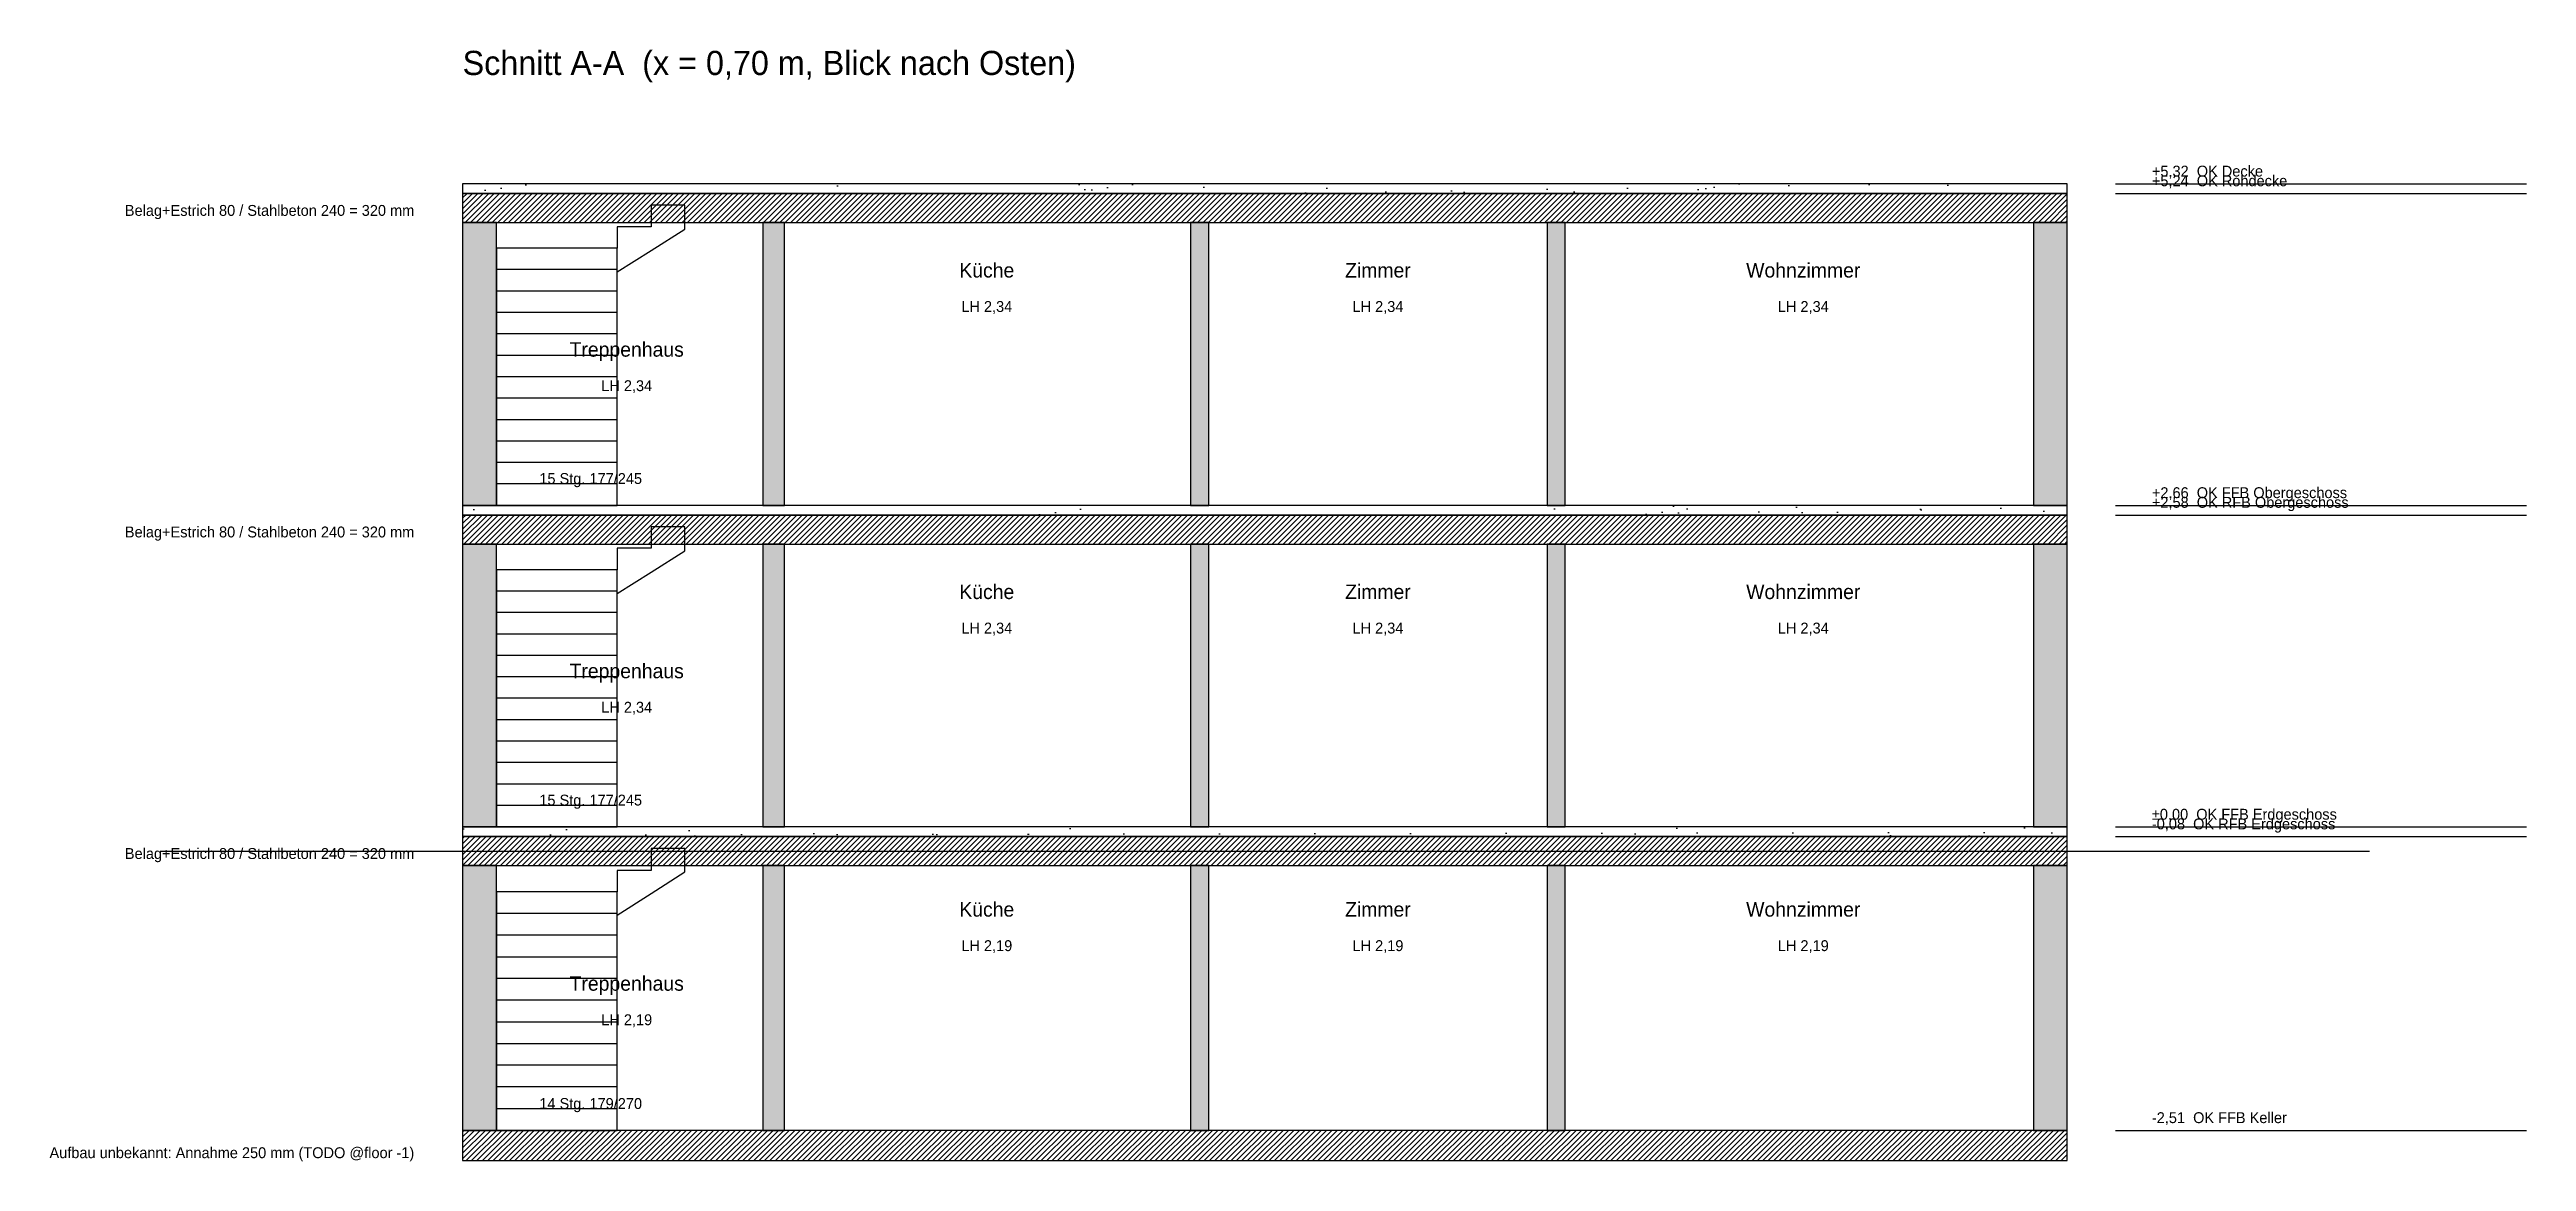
# Model space of a CAD drawing. Header units: millimetres. Extents: x -3558 to 16940, y -2767 to 6431.
import ezdxf
from ezdxf.enums import TextEntityAlignment as Align

# ---------------------------------------------------------------- set-up
doc = ezdxf.new("R2010")
doc.units = ezdxf.units.MM
for name, color, linetype in [('S_DECKE', 8, 'Continuous'), ('S_DECKE_ANNAHME', 1, 'Continuous'), ('S_GELAENDE', 3, 'Continuous'), ('S_TEXT', 7, 'Continuous'), ('S_TREPPE_ANSICHT', 8, 'Continuous'), ('S_WAND', 7, 'Continuous')]:
    doc.layers.add(name, color=color, linetype=linetype)

msp = doc.modelspace()

# ---------------------------------------------------------------- hatches: boundary and pattern name
at = {"layer": 'S_DECKE'}
h = msp.add_hatch(dxfattribs=at)
h.set_pattern_fill('AR-SAND', scale=10)
h.paths.add_polyline_path([(-140, 5240), (13140, 5240), (13140, 5320), (-140, 5320)])
h = msp.add_hatch(dxfattribs=at)
h.set_pattern_fill('ANSI31', scale=10)
h.paths.add_polyline_path([(-140, 5000), (13140, 5000), (13140, 5240), (-140, 5240)])
h = msp.add_hatch(dxfattribs=at)
h.set_pattern_fill('AR-SAND', scale=10)
h.paths.add_polyline_path([(-140, 2580), (13140, 2580), (13140, 2660), (-140, 2660)])
h = msp.add_hatch(dxfattribs=at)
h.set_pattern_fill('ANSI31', scale=10)
h.paths.add_polyline_path([(-140, 2340), (13140, 2340), (13140, 2580), (-140, 2580)])
h = msp.add_hatch(dxfattribs=at)
h.set_pattern_fill('AR-SAND', scale=10)
h.paths.add_polyline_path([(-140, -80), (13140, -80), (13140, 0), (-140, 0)])
h = msp.add_hatch(dxfattribs=at)
h.set_pattern_fill('ANSI31', scale=10)
h.paths.add_polyline_path([(-140, -320), (13140, -320), (13140, -80), (-140, -80)])
at = {"layer": 'S_DECKE_ANNAHME'}
h = msp.add_hatch(dxfattribs=at)
h.set_pattern_fill('ANSI31', scale=10)
h.paths.add_polyline_path([(-140, -2760), (13140, -2760), (13140, -2510), (-140, -2510)])
at = {"layer": 'S_WAND'}
h = msp.add_hatch(color=7, dxfattribs=at)
h.dxf.hatch_style = 1
h.paths.add_polyline_path([(-140, 2660), (140, 2660), (140, 5000), (-140, 5000)])
h = msp.add_hatch(color=7, dxfattribs=at)
h.dxf.hatch_style = 1
h.paths.add_polyline_path([(2345, 2660), (2525, 2660), (2525, 5000), (2345, 5000)])
h = msp.add_hatch(color=7, dxfattribs=at)
h.dxf.hatch_style = 1
h.paths.add_polyline_path([(5885, 2660), (6035, 2660), (6035, 5000), (5885, 5000)])
h = msp.add_hatch(color=7, dxfattribs=at)
h.dxf.hatch_style = 1
h.paths.add_polyline_path([(8835, 2660), (8985, 2660), (8985, 5000), (8835, 5000)])
h = msp.add_hatch(color=7, dxfattribs=at)
h.dxf.hatch_style = 1
h.paths.add_polyline_path([(12860, 2660), (13140, 2660), (13140, 5000), (12860, 5000)])
h = msp.add_hatch(color=7, dxfattribs=at)
h.dxf.hatch_style = 1
h.paths.add_polyline_path([(-140, 0), (140, 0), (140, 2340), (-140, 2340)])
h = msp.add_hatch(color=7, dxfattribs=at)
h.dxf.hatch_style = 1
h.paths.add_polyline_path([(2345, 0), (2525, 0), (2525, 2340), (2345, 2340)])
h = msp.add_hatch(color=7, dxfattribs=at)
h.dxf.hatch_style = 1
h.paths.add_polyline_path([(5885, 0), (6035, 0), (6035, 2340), (5885, 2340)])
h = msp.add_hatch(color=7, dxfattribs=at)
h.dxf.hatch_style = 1
h.paths.add_polyline_path([(8835, 0), (8985, 0), (8985, 2340), (8835, 2340)])
h = msp.add_hatch(color=7, dxfattribs=at)
h.dxf.hatch_style = 1
h.paths.add_polyline_path([(12860, 0), (13140, 0), (13140, 2340), (12860, 2340)])
h = msp.add_hatch(color=7, dxfattribs=at)
h.dxf.hatch_style = 1
h.paths.add_polyline_path([(-140, -2510), (140, -2510), (140, -320), (-140, -320)])
h = msp.add_hatch(color=7, dxfattribs=at)
h.dxf.hatch_style = 1
h.paths.add_polyline_path([(2345, -2510), (2525, -2510), (2525, -320), (2345, -320)])
h = msp.add_hatch(color=7, dxfattribs=at)
h.dxf.hatch_style = 1
h.paths.add_polyline_path([(5885, -2510), (6035, -2510), (6035, -320), (5885, -320)])
h = msp.add_hatch(color=7, dxfattribs=at)
h.dxf.hatch_style = 1
h.paths.add_polyline_path([(8835, -2510), (8985, -2510), (8985, -320), (8835, -320)])
h = msp.add_hatch(color=7, dxfattribs=at)
h.dxf.hatch_style = 1
h.paths.add_polyline_path([(12860, -2510), (13140, -2510), (13140, -320), (12860, -320)])

# ---------------------------------------------------------------- linework, layer by layer
at = {"layer": 'S_DECKE'}
for points in [[(-140, 5240), (13140, 5240), (13140, 5320), (-140, 5320)], [(-140, 5000), (13140, 5000), (13140, 5240), (-140, 5240)], [(-140, 2580), (13140, 2580), (13140, 2660), (-140, 2660)], [(-140, 2340), (13140, 2340), (13140, 2580), (-140, 2580)], [(-140, -80), (13140, -80), (13140, 0), (-140, 0)], [(-140, -320), (13140, -320), (13140, -80), (-140, -80)]]:
    msp.add_lwpolyline(points, close=True, dxfattribs=at)
at = {"layer": 'S_DECKE_ANNAHME'}
msp.add_lwpolyline([(-140, -2760), (13140, -2760), (13140, -2510), (-140, -2510)], close=True, dxfattribs=at)
at = {"layer": 'S_GELAENDE'}
msp.add_line((-2640, -200), (15640, -200), dxfattribs=at)
at = {"layer": 'S_TEXT'}
for p, q in [((13540, 5320), (16940, 5320)), ((13540, 5240), (16940, 5240)), ((13540, 2660), (16940, 2660)), ((13540, 2580), (16940, 2580)), ((13540, 0), (16940, 0)), ((13540, -80), (16940, -80)), ((13540, -2510), (16940, -2510))]:
    msp.add_line(p, q, dxfattribs=at)
at = {"layer": 'S_TREPPE_ANSICHT', "lineweight": 25}
for p, q in [((1700, 5143), (1420, 5143)), ((1420, 5143), (1420, 4965)), ((1700, 4945), (1700, 5143)), ((1420, 4965), (1140, 4965)), ((1140, 4965), (1140, 4788)), ((1420, 4768), (1700, 4945)), ((1140, 4788), (140, 4788)), ((140, 4788), (140, 4611)), ((1140, 4611), (1140, 4788)), ((1140, 4591), (1420, 4768)), ((1140, 4611), (140, 4611)), ((140, 4611), (140, 4502)), ((1140, 4591), (1140, 4611)), ((1140, 4502), (1140, 4591)), ((140, 4502), (140, 4433)), ((1140, 4433), (140, 4433)), ((140, 4433), (140, 4256)), ((1140, 4433), (1140, 4502)), ((1140, 4256), (1140, 4433)), ((1140, 4256), (140, 4256)), ((140, 4256), (140, 4079)), ((1140, 4079), (1140, 4256)), ((1140, 4079), (140, 4079)), ((140, 4079), (140, 3901)), ((1140, 3901), (140, 3901)), ((140, 3901), (140, 3724)), ((1140, 3901), (1140, 4079)), ((1140, 3724), (1140, 3901)), ((1140, 3724), (140, 3724)), ((140, 3724), (140, 3547)), ((1140, 3547), (1140, 3724)), ((1140, 3547), (140, 3547)), ((140, 3547), (140, 3369)), ((1140, 3369), (1140, 3547)), ((1140, 3369), (140, 3369)), ((140, 3369), (140, 3192)), ((1140, 3192), (1140, 3369)), ((1140, 3192), (140, 3192)), ((140, 3192), (140, 3015)), ((1140, 3015), (1140, 3192)), ((1140, 3015), (140, 3015)), ((140, 3015), (140, 2837)), ((1140, 2837), (1140, 3015)), ((1140, 2837), (140, 2837)), ((140, 2837), (140, 2660)), ((1140, 2660), (1140, 2837)), ((140, 2660), (1140, 2660)), ((1700, 2483), (1420, 2483)), ((1420, 2483), (1420, 2305)), ((1700, 2285), (1700, 2483)), ((1420, 2305), (1140, 2305)), ((1140, 2305), (1140, 2128)), ((1420, 2108), (1700, 2285)), ((1140, 2128), (140, 2128)), ((140, 2128), (140, 1951)), ((1140, 1951), (1140, 2128)), ((1140, 1931), (1420, 2108)), ((1140, 1951), (140, 1951)), ((140, 1951), (140, 1842)), ((1140, 1931), (1140, 1951)), ((1140, 1842), (1140, 1931)), ((140, 1842), (140, 1773)), ((1140, 1773), (140, 1773)), ((140, 1773), (140, 1596)), ((1140, 1773), (1140, 1842)), ((1140, 1596), (1140, 1773)), ((1140, 1596), (140, 1596)), ((140, 1596), (140, 1419)), ((1140, 1419), (1140, 1596)), ((1140, 1419), (140, 1419)), ((140, 1419), (140, 1241)), ((1140, 1241), (140, 1241)), ((140, 1241), (140, 1064)), ((1140, 1241), (1140, 1419)), ((1140, 1064), (1140, 1241)), ((1140, 1064), (140, 1064)), ((140, 1064), (140, 887)), ((1140, 887), (1140, 1064)), ((1140, 887), (140, 887)), ((140, 887), (140, 709)), ((1140, 709), (1140, 887)), ((1140, 709), (140, 709)), ((140, 709), (140, 532)), ((1140, 532), (1140, 709)), ((1140, 532), (140, 532)), ((140, 532), (140, 355)), ((1140, 355), (1140, 532)), ((1140, 355), (140, 355)), ((140, 355), (140, 177)), ((1140, 177), (1140, 355)), ((1140, 177), (140, 177)), ((140, 177), (140, 0)), ((140, 0), (1140, 0)), ((1140, 0), (1140, 177)), ((1700, -179), (1420, -179)), ((1420, -179), (1420, -359)), ((1700, -371), (1700, -179)), ((1420, -359), (1140, -359)), ((1140, -359), (1140, -538)), ((1420, -551), (1700, -371)), ((1140, -538), (140, -538)), ((140, -538), (140, -717)), ((1140, -717), (1140, -538)), ((1140, -730), (1420, -551)), ((1140, -717), (140, -717)), ((140, -717), (140, -820)), ((140, -820), (140, -896)), ((1140, -730), (1140, -717)), ((1140, -820), (1140, -730)), ((1140, -896), (1140, -820)), ((1140, -896), (140, -896)), ((140, -896), (140, -1076)), ((1140, -1076), (1140, -896)), ((1140, -1076), (140, -1076)), ((140, -1076), (140, -1255)), ((1140, -1255), (1140, -1076)), ((1140, -1255), (140, -1255)), ((140, -1255), (140, -1434)), ((1140, -1434), (140, -1434)), ((140, -1434), (140, -1614)), ((1140, -1434), (1140, -1255)), ((1140, -1614), (1140, -1434)), ((1140, -1614), (140, -1614)), ((140, -1614), (140, -1793)), ((1140, -1793), (1140, -1614)), ((1140, -1793), (140, -1793)), ((140, -1793), (140, -1972)), ((1140, -1972), (1140, -1793)), ((1140, -1972), (140, -1972)), ((140, -1972), (140, -2151)), ((1140, -2151), (1140, -1972)), ((1140, -2151), (140, -2151)), ((140, -2151), (140, -2331)), ((1140, -2331), (1140, -2151)), ((1140, -2331), (140, -2331)), ((140, -2331), (140, -2510)), ((1140, -2510), (1140, -2331)), ((140, -2510), (1140, -2510))]:
    msp.add_line(p, q, dxfattribs=at)
at = {"layer": 'S_WAND'}
for points in [[(-140, 2660), (140, 2660), (140, 5000), (-140, 5000)], [(2345, 2660), (2525, 2660), (2525, 5000), (2345, 5000)], [(5885, 2660), (6035, 2660), (6035, 5000), (5885, 5000)], [(8835, 2660), (8985, 2660), (8985, 5000), (8835, 5000)], [(12860, 2660), (13140, 2660), (13140, 5000), (12860, 5000)], [(-140, 0), (140, 0), (140, 2340), (-140, 2340)], [(2345, 0), (2525, 0), (2525, 2340), (2345, 2340)], [(5885, 0), (6035, 0), (6035, 2340), (5885, 2340)], [(8835, 0), (8985, 0), (8985, 2340), (8835, 2340)], [(12860, 0), (13140, 0), (13140, 2340), (12860, 2340)], [(-140, -2510), (140, -2510), (140, -320), (-140, -320)], [(2345, -2510), (2525, -2510), (2525, -320), (2345, -320)], [(5885, -2510), (6035, -2510), (6035, -320), (5885, -320)], [(8835, -2510), (8985, -2510), (8985, -320), (8835, -320)], [(12860, -2510), (13140, -2510), (13140, -320), (12860, -320)]]:
    msp.add_lwpolyline(points, close=True, dxfattribs=at)

# ---------------------------------------------------------------- texts
at = {"layer": 'S_TEXT'}
for s, height, p in [('Schnitt A-A  (x = 0,70 m, Blick nach Osten)', 200, (-140, 6220)), ('+5,32  OK Decke', 90, (13840, 5380)), ('+5,24  OK Rohdecke', 90, (13840, 5300)), ('+2,66  OK FFB Obergeschoss', 90, (13840, 2720)), ('+2,58  OK RFB Obergeschoss', 90, (13840, 2640)), ('±0,00  OK FFB Erdgeschoss', 90, (13840, 60)), ('-0,08  OK RFB Erdgeschoss', 90, (13840, -20)), ('-2,51  OK FFB Keller', 90, (13840, -2450))]:
    msp.add_text(s, height=height, dxfattribs=at).set_placement(p)
for s, p in [('Belag+Estrich 80 / Stahlbeton 240 = 320 mm', (-540, 5100)), ('Belag+Estrich 80 / Stahlbeton 240 = 320 mm', (-540, 2440)), ('Belag+Estrich 80 / Stahlbeton 240 = 320 mm', (-540, -220)), ('Aufbau unbekannt: Annahme 250 mm (TODO @floor -1)', (-540, -2695))]:
    msp.add_text(s, height=90, dxfattribs=at).set_placement(p, align=Align.MIDDLE_RIGHT)
for s, height, p in [('Küche', 120, (4198, 4605)), ('Zimmer', 120, (7435, 4605)), ('Wohnzimmer', 120, (10955, 4605)), ('LH 2,34', 90, (4198, 4305)), ('LH 2,34', 90, (7435, 4305)), ('LH 2,34', 90, (10955, 4305)), ('Treppenhaus', 120, (1218, 3950)), ('LH 2,34', 90, (1218, 3650)), ('Küche', 120, (4198, 1945)), ('Zimmer', 120, (7435, 1945)), ('Wohnzimmer', 120, (10955, 1945)), ('LH 2,34', 90, (4198, 1645)), ('LH 2,34', 90, (7435, 1645)), ('LH 2,34', 90, (10955, 1645)), ('Treppenhaus', 120, (1218, 1290)), ('LH 2,34', 90, (1218, 990)), ('Küche', 120, (4198, -682)), ('Zimmer', 120, (7435, -682)), ('Wohnzimmer', 120, (10955, -682)), ('LH 2,19', 90, (4198, -982)), ('LH 2,19', 90, (7435, -982)), ('LH 2,19', 90, (10955, -982)), ('Treppenhaus', 120, (1218, -1295)), ('LH 2,19', 90, (1218, -1595))]:
    msp.add_text(s, height=height, dxfattribs=at).set_placement(p, align=Align.MIDDLE_CENTER)
for s, p in [('15 Stg. 177/245', (920, 2810)), ('15 Stg. 177/245', (920, 150)), ('14 Stg. 179/270', (920, -2360))]:
    msp.add_text(s, height=90, dxfattribs=at).set_placement(p, align=Align.BOTTOM_CENTER)

doc.saveas('drawing.dxf')
